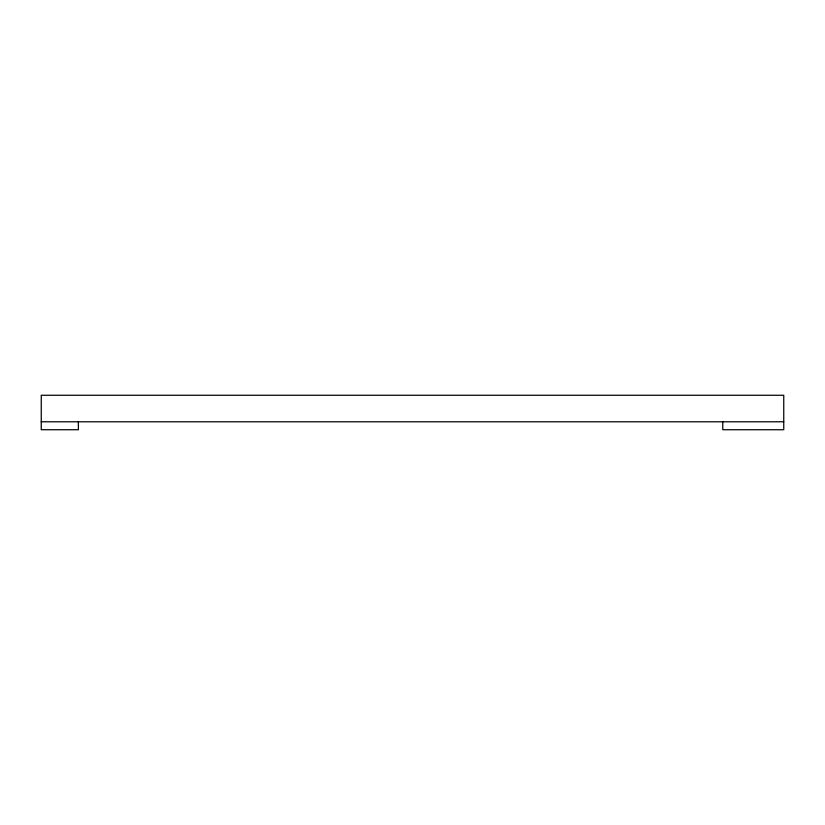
<?xml version="1.0" encoding="UTF-8"?>
<svg xmlns="http://www.w3.org/2000/svg" width="825" height="825" viewBox="0 0 825 825"><rect width="100%" height="100%" fill="white"/><g stroke="black" fill="none" stroke-linecap="round" stroke-linejoin="round"><path stroke-width="1.24" d="M41.25 421.781L783.75 421.781M722.762 421.781L722.762 429.732L783.75 429.732L783.75 395.268L41.25 395.268L41.25 429.732L78.375 429.732L78.375 421.781"/></g></svg>
